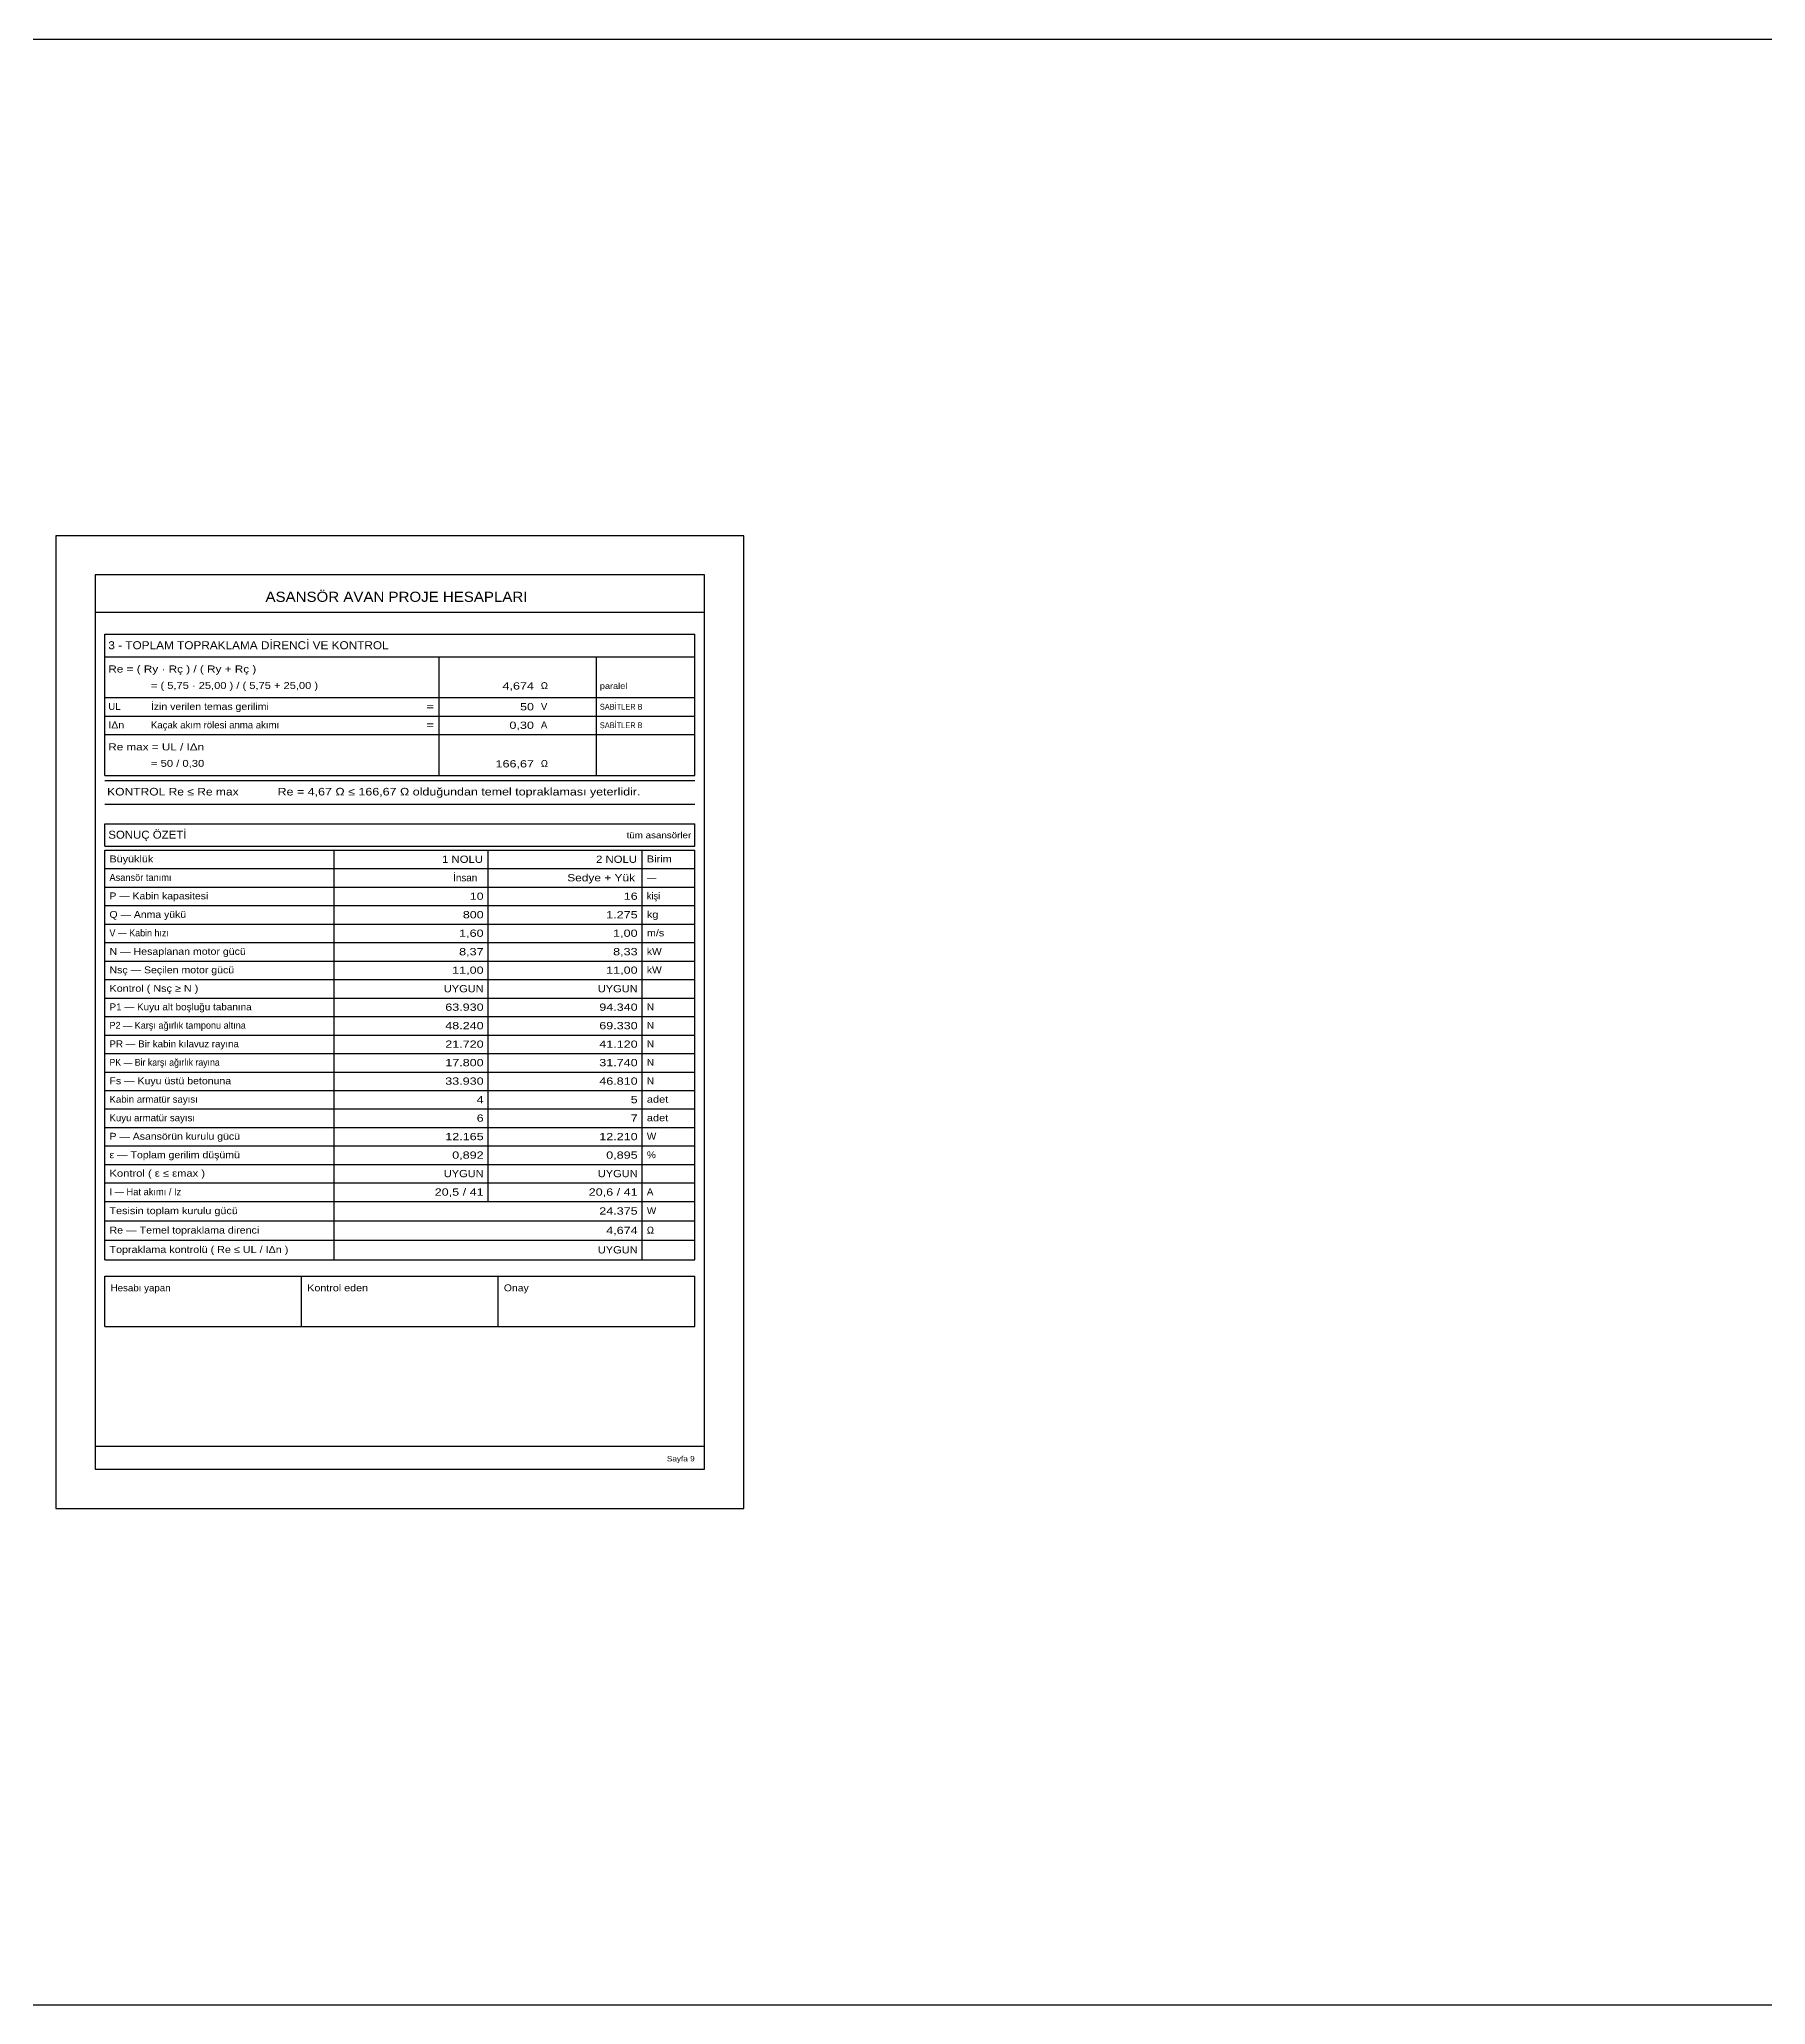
# Model space of a CAD drawing. Header units: millimetres. Extents: x -4216 to -974, y 1159 to 1759.
# Drawn here: x -2027 to -1501, y 1159 to 1759 of the extents above; entities that cross this region are included whole.
import ezdxf

# ---------------------------------------------------------------- set-up
doc = ezdxf.new("R2010")
doc.units = ezdxf.units.MM
for name, color, linetype in [('AVAN-A4', 8, 'Continuous'), ('AVAN-CIZGI', 7, 'Continuous'), ('AVAN-YAZI', 7, 'Continuous')]:
    doc.layers.add(name, color=color, linetype=linetype)
doc.layers.add('t-çap', color=7, linetype='Continuous', lineweight=25)
doc.styles.add('AVAN', font='arial.ttf')
doc.styles.add('AVAN-KALIN', font='arial.ttf')

msp = doc.modelspace()

# ---------------------------------------------------------------- linework, layer by layer
msp.add_line((-1860.6333, 1759.433), (-973.8203, 1759.433))
at = {"layer": 'AVAN-A4'}
msp.add_lwpolyline([(-2022.5, 1310.9), (-1812.5, 1310.9), (-1812.5, 1607.9), (-2022.5, 1607.9)], close=True, dxfattribs=at)
at = {"layer": 'AVAN-CIZGI'}
for p, q in [((-1824.5, 1595.9), (-2010.5, 1595.9)), ((-2010.5, 1595.9), (-2010.5, 1322.9)), ((-1824.5, 1322.9), (-1824.5, 1595.9)), ((-2010.5, 1584.5), (-1824.5, 1584.5)), ((-2007.5, 1577.7833), (-1827.5, 1577.7833)), ((-2007.5, 1570.9394), (-2007.5, 1577.7833)), ((-2007.5, 1577.7833), (-1827.5, 1577.7833)), ((-1827.5, 1570.9394), (-1827.5, 1577.7833)), ((-2007.5, 1570.9394), (-1827.5, 1570.9394)), ((-2007.5, 1570.9394), (-1827.5, 1570.9394)), ((-2007.5, 1558.4511), (-2007.5, 1570.9394)), ((-1905.5, 1558.4511), (-1905.5, 1570.9394)), ((-1857.5, 1558.4511), (-1857.5, 1570.9394)), ((-1827.5, 1558.4511), (-1827.5, 1570.9394)), ((-2007.5, 1558.4511), (-1827.5, 1558.4511)), ((-2007.5, 1558.4511), (-1827.5, 1558.4511)), ((-2007.5, 1558.4511), (-1827.5, 1558.4511)), ((-2007.5, 1547.1622), (-2007.5, 1558.4511)), ((-1905.5, 1547.1622), (-1905.5, 1558.4511)), ((-1857.5, 1547.1622), (-1857.5, 1558.4511)), ((-1827.5, 1547.1622), (-1827.5, 1558.4511)), ((-2007.5, 1552.8067), (-1827.5, 1552.8067)), ((-2007.5, 1547.1622), (-1827.5, 1547.1622)), ((-2007.5, 1547.1622), (-1827.5, 1547.1622)), ((-2007.5, 1547.1622), (-1827.5, 1547.1622)), ((-2007.5, 1534.6739), (-2007.5, 1547.1622)), ((-1905.5, 1534.6739), (-1905.5, 1547.1622)), ((-1857.5, 1534.6739), (-1857.5, 1547.1622)), ((-1827.5, 1534.6739), (-1827.5, 1547.1622)), ((-2007.5, 1534.6739), (-1827.5, 1534.6739)), ((-2007.5, 1534.6739), (-1827.5, 1534.6739)), ((-2007.5, 1533.1739), (-1827.5, 1533.1739)), ((-2007.5, 1525.9419), (-1827.5, 1525.9419)), ((-2007.5, 1519.9419), (-1827.5, 1519.9419)), ((-2007.5, 1513.098), (-2007.5, 1519.9419)), ((-2007.5, 1519.9419), (-1827.5, 1519.9419)), ((-1827.5, 1513.098), (-1827.5, 1519.9419)), ((-2007.5, 1513.098), (-1827.5, 1513.098)), ((-2007.5, 1511.8981), (-1827.5, 1511.8981)), ((-2007.5, 1386.8736), (-2007.5, 1511.8981)), ((-2007.5, 1506.2536), (-1827.5, 1506.2536)), ((-1937.5, 1386.8736), (-1937.5, 1511.8981)), ((-1890.5, 1404.6536), (-1890.5, 1511.8981)), ((-1843.5, 1386.8736), (-1843.5, 1511.8981)), ((-1827.5, 1386.8736), (-1827.5, 1511.8981)), ((-2007.5, 1500.6092), (-1827.5, 1500.6092)), ((-2007.5, 1494.9647), (-1827.5, 1494.9647)), ((-2007.5, 1489.3203), (-1827.5, 1489.3203)), ((-2007.5, 1483.6758), (-1827.5, 1483.6758)), ((-2007.5, 1478.0314), (-1827.5, 1478.0314)), ((-2007.5, 1472.387), (-1827.5, 1472.387)), ((-2007.5, 1466.7425), (-1827.5, 1466.7425)), ((-2007.5, 1461.0981), (-1827.5, 1461.0981)), ((-2007.5, 1455.4536), (-1827.5, 1455.4536)), ((-2007.5, 1449.8092), (-1827.5, 1449.8092)), ((-2007.5, 1444.1647), (-1827.5, 1444.1647)), ((-2007.5, 1438.5203), (-1827.5, 1438.5203)), ((-2007.5, 1432.8758), (-1827.5, 1432.8758)), ((-2007.5, 1427.2314), (-1827.5, 1427.2314)), ((-2007.5, 1421.587), (-1827.5, 1421.587)), ((-2007.5, 1415.9425), (-1827.5, 1415.9425)), ((-2007.5, 1410.2981), (-1827.5, 1410.2981)), ((-2007.5, 1404.6536), (-1827.5, 1404.6536)), ((-2007.5, 1404.6536), (-1827.5, 1404.6536)), ((-2007.5, 1398.727), (-1827.5, 1398.727)), ((-2007.5, 1398.727), (-1827.5, 1398.727)), ((-2007.5, 1392.8003), (-1827.5, 1392.8003)), ((-2007.5, 1392.8003), (-1827.5, 1392.8003)), ((-2007.5, 1386.8736), (-1827.5, 1386.8736)), ((-2007.5, 1381.8736), (-1827.5, 1381.8736)), ((-2007.5, 1366.4925), (-2007.5, 1381.8736)), ((-1947.5, 1366.4925), (-1947.5, 1381.8736)), ((-1887.5, 1366.4925), (-1887.5, 1381.8736)), ((-1827.5, 1366.4925), (-1827.5, 1381.8736)), ((-2007.5, 1366.4925), (-1827.5, 1366.4925)), ((-2010.5, 1329.9), (-1824.5, 1329.9)), ((-2010.5, 1322.9), (-1824.5, 1322.9))]:
    msp.add_line(p, q, dxfattribs=at)
at = {"layer": 't-çap'}
for p, q in [((-4215.8372, 1759.433), (-973.8203, 1759.433)), ((-4215.8372, 1159.433), (-973.8203, 1159.433))]:
    msp.add_line(p, q, dxfattribs=at)

# ---------------------------------------------------------------- texts
at = {"layer": 'AVAN-YAZI'}
for s, height, style, width, p in [('ASANSÖR AVAN PROJE HESAPLARI', 3.086, 'AVAN-KALIN', 1.066, (-1958.4722, 1587.7)), ('3 - TOPLAM TOPRAKLAMA DİRENCİ VE KONTROL', 2.443, 'AVAN-KALIN', 1.0541, (-2006.4417, 1573.2325)), ('Re = ( Ry · Rç ) / ( Ry + Rç )', 2.16, 'AVAN-KALIN', 1.1867, (-2006.4417, 1566.124)), ('= ( 5,75 · 25,00 ) / ( 5,75 + 25,00 )', 2.109, 'AVAN', 1.1494, (-1993.4417, 1561.1146)), ('4,674', 2.212, 'AVAN-KALIN', 1.2417, (-1886.1548, 1560.9206)), ('Ω', 2.109, 'AVAN', 0.9773, (-1874.4417, 1561.0617)), ('paralel', 1.775, 'AVAN', 1.1266, (-1856.4416, 1561.1322)), ('UL', 2.109, 'AVAN', 0.9907, (-2006.4417, 1554.7117)), ('İzin verilen temas gerilimi', 2.109, 'AVAN', 1.0881, (-1993.4417, 1554.7117)), ('=', 2.109, 'AVAN', 1.4092, (-1909.4417, 1554.7117)), ('50', 2.212, 'AVAN-KALIN', 1.2291, (-1880.7803, 1554.5706)), ('V', 2.109, 'AVAN', 1.0073, (-1874.4417, 1554.7117)), ('SABİTLER B', 1.775, 'AVAN', 0.9093, (-1856.4416, 1554.7822)), ('IΔn', 2.109, 'AVAN', 1.0955, (-2006.4417, 1549.0672)), ('Kaçak akım rölesi anma akımı', 2.109, 'AVAN', 0.9923, (-1993.4417, 1549.0672)), ('=', 2.109, 'AVAN', 1.4092, (-1909.4417, 1549.0672)), ('0,30', 2.212, 'AVAN-KALIN', 1.2453, (-1884.0438, 1548.9261)), ('A', 2.109, 'AVAN', 1.0073, (-1874.4417, 1549.0672)), ('SABİTLER B', 1.775, 'AVAN', 0.9093, (-1856.4416, 1549.1378)), ('Re max = UL / IΔn', 2.16, 'AVAN-KALIN', 1.1813, (-2006.4417, 1542.3468)), ('= 50 / 0,30', 2.109, 'AVAN', 1.1626, (-1993.4417, 1537.3374)), ('166,67', 2.212, 'AVAN-KALIN', 1.2394, (-1888.2658, 1537.1433)), ('Ω', 2.109, 'AVAN', 0.9773, (-1874.4417, 1537.2844)), ('KONTROL Re ≤ Re max', 2.315, 'AVAN-KALIN', 1.1342, (-2006.7944, 1528.5878)), ('Re = 4,67 Ω ≤ 166,67 Ω olduğundan temel topraklaması yeterlidir.', 2.315, 'AVAN-KALIN', 1.1752, (-1954.7944, 1528.5878)), ('SONUÇ ÖZETİ', 2.443, 'AVAN-KALIN', 1.022, (-2006.4417, 1515.3911)), ('tüm asansörler', 1.903, 'AVAN', 1.1208, (-1848.2586, 1515.5146)), ('Büyüklük', 2.109, 'AVAN', 1.1173, (-2006.0889, 1508.1586)), ('1 NOLU', 2.212, 'AVAN-KALIN', 1.1196, (-1904.5933, 1508.0175)), ('2 NOLU', 2.212, 'AVAN-KALIN', 1.1196, (-1857.5933, 1508.0175)), ('Birim', 2.109, 'AVAN', 1.1331, (-1842.0889, 1508.1586)), ('Asansör tanımı', 2.109, 'AVAN', 0.9555, (-2006.0889, 1502.5142)), ('İnsan', 2.212, 'AVAN-KALIN', 0.9729, (-1901.2128, 1502.3731)), ('Sedye + Yük', 2.212, 'AVAN-KALIN', 1.1746, (-1866.3898, 1502.3731)), ('—', 2.109, 'AVAN', 0.9822, (-1842.0889, 1502.5142)), ('P — Kabin kapasitesi', 2.109, 'AVAN', 1.0764, (-2006.0889, 1496.8697)), ('10', 2.212, 'AVAN-KALIN', 1.2291, (-1896.1331, 1496.7286)), ('16', 2.212, 'AVAN-KALIN', 1.2291, (-1849.1331, 1496.7286)), ('kişi', 2.109, 'AVAN', 0.9538, (-1842.0889, 1496.8697)), ('Q — Anma yükü', 2.109, 'AVAN', 1.0823, (-2006.0889, 1491.2253)), ('800', 2.212, 'AVAN-KALIN', 1.2291, (-1898.2441, 1491.0842)), ('1.275', 2.212, 'AVAN-KALIN', 1.2417, (-1854.5076, 1491.0842)), ('kg', 2.109, 'AVAN', 1.129, (-1842.0889, 1491.2253)), ('V — Kabin hızı', 2.109, 'AVAN', 0.9218, (-2006.0889, 1485.5808)), ('N — Hesaplanan motor gücü', 2.109, 'AVAN', 1.0953, (-2006.0889, 1479.9364)), ('8,37', 2.212, 'AVAN-KALIN', 1.2453, (-1899.3966, 1479.7953)), ('1,60', 2.212, 'AVAN-KALIN', 1.2453, (-1899.3966, 1485.4397)), ('8,33', 2.212, 'AVAN-KALIN', 1.2453, (-1852.3966, 1479.7953)), ('1,00', 2.212, 'AVAN-KALIN', 1.2453, (-1852.3966, 1485.4397)), ('kW', 2.109, 'AVAN', 1.0664, (-1842.0889, 1479.9364)), ('m/s', 2.109, 'AVAN', 1.1169, (-1842.0889, 1485.5808)), ('Nsç — Seçilen motor gücü', 2.109, 'AVAN', 1.0909, (-2006.0889, 1474.292)), ('11,00', 2.212, 'AVAN-KALIN', 1.2417, (-1901.5076, 1474.1508)), ('11,00', 2.212, 'AVAN-KALIN', 1.2417, (-1854.5076, 1474.1508)), ('kW', 2.109, 'AVAN', 1.0664, (-1842.0889, 1474.292)), ('Kontrol ( Nsç ≥ N )', 2.109, 'AVAN', 1.1198, (-2006.0889, 1468.6475)), ('UYGUN', 2.212, 'AVAN-KALIN', 1.0896, (-1904.0644, 1468.5064)), ('UYGUN', 2.212, 'AVAN-KALIN', 1.0896, (-1857.0645, 1468.5064)), ('P1 — Kuyu alt boşluğu tabanına', 2.109, 'AVAN', 1.0267, (-2006.0889, 1463.0031)), ('63.930', 2.212, 'AVAN-KALIN', 1.2394, (-1903.6185, 1462.862)), ('94.340', 2.212, 'AVAN-KALIN', 1.2394, (-1856.6186, 1462.862)), ('N', 2.109, 'AVAN', 1.0176, (-1842.0889, 1463.0031)), ('P2 — Karşı ağırlık tamponu altına', 2.109, 'AVAN', 0.9412, (-2006.0889, 1457.3586)), ('48.240', 2.212, 'AVAN-KALIN', 1.2394, (-1903.6185, 1457.2175)), ('69.330', 2.212, 'AVAN-KALIN', 1.2394, (-1856.6186, 1457.2175)), ('N', 2.109, 'AVAN', 1.0176, (-1842.0889, 1457.3586)), ('PR — Bir kabin kılavuz rayına', 2.109, 'AVAN', 1.0091, (-2006.0889, 1451.7142)), ('21.720', 2.212, 'AVAN-KALIN', 1.2394, (-1903.6185, 1451.5731)), ('41.120', 2.212, 'AVAN-KALIN', 1.2394, (-1856.6186, 1451.5731)), ('N', 2.109, 'AVAN', 1.0176, (-1842.0889, 1451.7142)), ('PK — Bir karşı ağırlık rayına', 2.109, 'AVAN', 0.9052, (-2006.0889, 1446.0697)), ('17.800', 2.212, 'AVAN-KALIN', 1.2394, (-1903.6185, 1445.9286)), ('31.740', 2.212, 'AVAN-KALIN', 1.2394, (-1856.6186, 1445.9286)), ('N', 2.109, 'AVAN', 1.0176, (-1842.0889, 1446.0697)), ('Fs — Kuyu üstü betonuna', 2.109, 'AVAN', 1.09, (-2006.0889, 1440.4253)), ('33.930', 2.212, 'AVAN-KALIN', 1.2394, (-1903.6185, 1440.2842)), ('46.810', 2.212, 'AVAN-KALIN', 1.2394, (-1856.6186, 1440.2842)), ('N', 2.109, 'AVAN', 1.0176, (-1842.0889, 1440.4253)), ('Kabin armatür sayısı', 2.109, 'AVAN', 0.9981, (-2006.0889, 1434.7808)), ('4', 2.212, 'AVAN-KALIN', 1.2291, (-1894.0221, 1434.6397)), ('5', 2.212, 'AVAN-KALIN', 1.2291, (-1847.0221, 1434.6397)), ('adet', 2.109, 'AVAN', 1.1381, (-1842.0889, 1434.7808)), ('Kuyu armatür sayısı', 2.109, 'AVAN', 0.9964, (-2006.0889, 1429.1364)), ('6', 2.212, 'AVAN-KALIN', 1.2291, (-1894.0221, 1428.9953)), ('7', 2.212, 'AVAN-KALIN', 1.2291, (-1847.0221, 1428.9953)), ('adet', 2.109, 'AVAN', 1.1381, (-1842.0889, 1429.1364)), ('P — Asansörün kurulu gücü', 2.109, 'AVAN', 1.0855, (-2006.0889, 1423.492)), ('12.165', 2.212, 'AVAN-KALIN', 1.2394, (-1903.6185, 1423.3508)), ('12.210', 2.212, 'AVAN-KALIN', 1.2394, (-1856.6186, 1423.3508)), ('W', 2.109, 'AVAN', 1.0287, (-1842.0889, 1423.492)), ('ε — Toplam gerilim düşümü', 2.109, 'AVAN', 1.0899, (-2006.0889, 1417.8475)), ('0,892', 2.212, 'AVAN-KALIN', 1.2417, (-1901.5076, 1417.7064)), ('0,895', 2.212, 'AVAN-KALIN', 1.2417, (-1854.5076, 1417.7064)), ('%', 2.109, 'AVAN', 1.0498, (-1842.0889, 1417.8475)), ('Kontrol ( ε ≤ εmax )', 2.109, 'AVAN', 1.1572, (-2006.0889, 1412.2031)), ('UYGUN', 2.212, 'AVAN-KALIN', 1.0896, (-1904.0644, 1412.062)), ('UYGUN', 2.212, 'AVAN-KALIN', 1.0896, (-1857.0645, 1412.062)), ('I — Hat akımı / Iz', 2.109, 'AVAN', 0.9628, (-2006.0889, 1406.5586)), ('20,5 / 41', 2.212, 'AVAN-KALIN', 1.2417, (-1906.8391, 1406.4175)), ('20,6 / 41', 2.212, 'AVAN-KALIN', 1.2417, (-1859.8391, 1406.4175)), ('A', 2.109, 'AVAN', 1.0073, (-1842.0889, 1406.5586)), ('Tesisin toplam kurulu gücü', 2.109, 'AVAN', 1.1179, (-2006.0889, 1400.7731)), ('24.375', 2.212, 'AVAN-KALIN', 1.2394, (-1856.6185, 1400.632)), ('W', 2.109, 'AVAN', 1.0287, (-1842.0889, 1400.7731)), ('Re — Temel topraklama direnci', 2.109, 'AVAN', 1.1034, (-2006.0889, 1394.8464)), ('4,674', 2.212, 'AVAN-KALIN', 1.2417, (-1854.5075, 1394.7053)), ('Ω', 2.109, 'AVAN', 0.9773, (-1842.0889, 1394.8464)), ('Topraklama kontrolü ( Re ≤ UL / IΔn )', 2.109, 'AVAN', 1.1153, (-2006.0889, 1388.9197)), ('UYGUN', 2.212, 'AVAN-KALIN', 1.0896, (-1857.0644, 1388.7786)), ('Hesabı yapan', 2.109, 'AVAN', 1.0064, (-2005.7361, 1377.2169)), ('Kontrol eden', 2.109, 'AVAN', 1.1105, (-1945.7361, 1377.2169)), ('Onay', 2.109, 'AVAN', 1.0789, (-1885.7361, 1377.2169)), ('Sayfa 9', 1.646, 'AVAN', 1.0886, (-1835.9854, 1325.3))]:
    msp.add_text(s, height=height, dxfattribs=dict(at, style=style, width=width)).set_placement(p)

doc.saveas('drawing.dxf')
